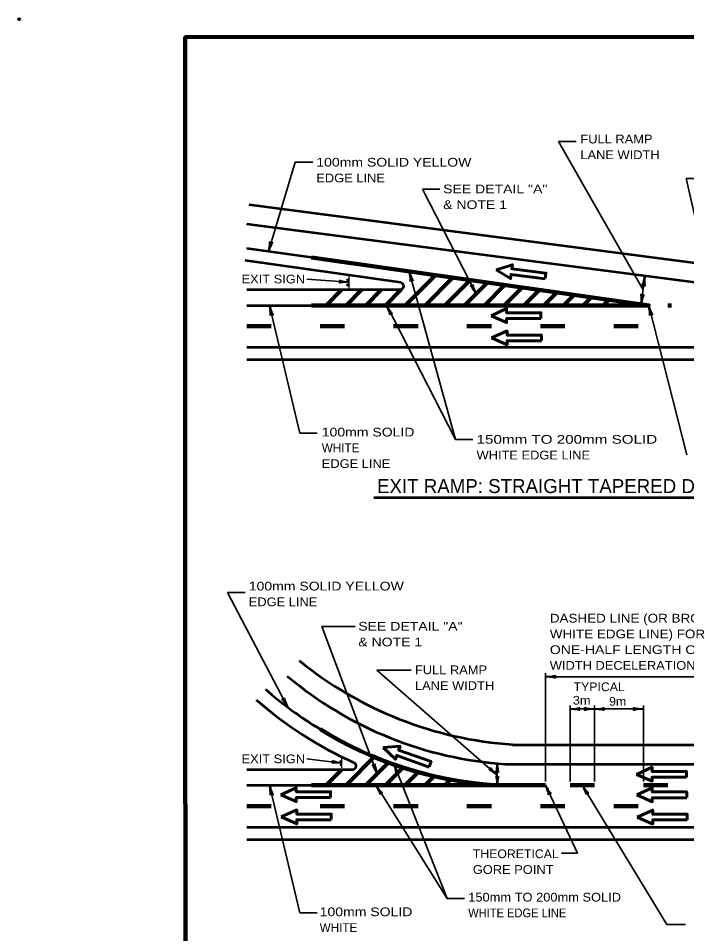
# Model space of a CAD drawing. Extents: x -60 to 795, y -466 to 78.
# Drawn here: x -60.5 to 169, y -235.7 to 78.3 of the extents above; entities that cross this region are included whole.
import ezdxf

# ---------------------------------------------------------------- set-up
doc = ezdxf.new("R2010")
doc.units = 0
doc.header["$LTSCALE"] = 1.2
doc.header["$PDMODE"] = 32
doc.header["$PDSIZE"] = 0.6
doc.layers.add('1', color=7, linetype='Continuous', lineweight=40)
doc.layers.add('4', color=7, linetype='Continuous', lineweight=25)

msp = doc.modelspace()

# ---------------------------------------------------------------- hatches: boundary and pattern name
at = {"layer": '4'}
for points in [[(52.714, -11.747, 1), (52.713, -11.03, 1)], [(52.714, -13.546, 1), (52.713, -12.829, 1)], [(50.343, -176.812, 1), (50.343, -176.289, 1)], [(50.343, -178.123, 1), (50.343, -177.6, 1)]]:
    msp.add_hatch(color=256, dxfattribs=at).paths.add_polyline_path(points)

# ---------------------------------------------------------------- linework, layer by layer
at = {"layer": '1', "lineweight": 35}
for p, q in [((154.021, -14.802), (125.033, 36.013)), ((125.033, 36.013), (131.033, 36.013)), ((25.376, -1.716), (34.632, 28.954)), ((34.632, 28.954), (40.632, 28.954)), ((178.752, -20.167), (168.81, 23.374)), ((168.81, 23.374), (174.81, 23.374)), ((96.673, -16.255), (78.261, 19.644)), ((78.261, 19.644), (84.261, 19.644)), ((53.075, -12.265), (38.627, -11.229)), ((154.633, -10.12), (153.368, -19.802)), ((25.78, -20.167), (36.183, -63.987)), ((155.952, -20.167), (169.012, -71.427)), ((36.183, -63.987), (42.183, -63.987)), ((89.605, -66.19), (95.605, -66.19)), ((11.379, -118.703), (17.379, -118.703)), ((32.041, -158.089), (11.379, -118.703)), ((43.761, -130.385), (55.139, -130.385)), ((62.698, -180.896), (43.761, -130.385)), ((62.624, -145.35), (74.4, -145.35)), ((103.962, -181.345), (62.624, -145.35)), ((120.552, -183.575), (120.552, -146.367)), ((120.552, -147.567), (187.152, -147.567)), ((128.952, -183.575), (128.952, -157.449)), ((137.352, -183.575), (137.352, -157.449)), ((154.152, -183.575), (154.152, -157.449)), ((50.607, -177.189), (38.578, -175.738)), ((103.962, -177.356), (103.962, -184.775)), ((25.78, -184.775), (36.183, -228.594)), ((133.152, -184.775), (162.228, -232.565)), ((86.741, -223.72), (92.741, -223.72)), ((36.183, -228.594), (42.183, -228.594)), ((168.6, -232.565), (162.228, -232.565))]:
    msp.add_line(p, q, dxfattribs=at)
at = {"layer": '1', "lineweight": 53}
for p, q in [((231.207, -13.466), (18.807, 14.277)), ((230.778, -20.066), (17.952, 7.733)), ((40.152, -3.804), (17.952, -0.667)), ((70.816, -12.379), (17.364, -4.826)), ((17.952, -14.767), (70.648, -14.767)), ((17.952, -20.167), (40.152, -20.167)), ((17.952, -34.567), (277.152, -34.567)), ((17.952, -38.767), (277.152, -38.767)), ((61.592, -86.081), (242.132, -86.081)), ((106.752, -177.575), (224.352, -177.575)), ((17.952, -179.375), (54.343, -179.375)), ((17.952, -184.775), (40.152, -184.775)), ((17.952, -199.175), (277.152, -199.175)), ((17.952, -203.375), (277.152, -203.375))]:
    msp.add_line(p, q, dxfattribs=at)
at = {"layer": '1', "lineweight": 25}
for p, q in [((53.075, -14.496), (53.075, -10.034)), ((50.607, -178.816), (50.607, -175.563))]:
    msp.add_line(p, q, dxfattribs=at)
at = {"layer": '1', "lineweight": 106}
for p, q in [((72.396, -20.167), (82.741, -9.822)), ((79.184, -20.167), (88.689, -10.662)), ((85.973, -20.167), (94.637, -11.503)), ((92.761, -20.167), (100.585, -12.343)), ((45.243, -20.167), (50.643, -14.767)), ((52.031, -20.167), (57.431, -14.767)), ((58.819, -20.167), (64.219, -14.767)), ((65.608, -20.167), (71.008, -14.767)), ((99.549, -20.167), (106.532, -13.184)), ((106.337, -20.167), (112.48, -14.024)), ((113.126, -20.167), (118.428, -14.865)), ((119.914, -20.167), (124.376, -15.705)), ((126.702, -20.167), (130.324, -16.546)), ((133.49, -20.167), (136.271, -17.386)), ((140.279, -20.167), (142.219, -18.226)), ((147.067, -20.167), (148.167, -19.067)), ((153.855, -20.167), (154.115, -19.907)), ((162.552, -20.167), (163.752, -20.167)), ((17.952, -27.367), (26.352, -27.367)), ((43.152, -27.367), (51.552, -27.367)), ((68.352, -27.367), (76.752, -27.367)), ((93.552, -27.367), (101.952, -27.367)), ((118.752, -27.367), (127.152, -27.367)), ((143.952, -27.367), (152.352, -27.367)), ((52.031, -184.775), (61.703, -175.103)), ((58.819, -184.775), (66.577, -177.017)), ((65.608, -184.775), (71.619, -178.764)), ((45.243, -184.775), (50.643, -179.375)), ((72.396, -184.775), (76.839, -180.333)), ((79.184, -184.775), (82.248, -181.711)), ((40.152, -184.775), (120.552, -184.775)), ((85.973, -184.775), (87.863, -182.885)), ((128.952, -184.775), (137.352, -184.775)), ((154.152, -184.775), (162.552, -184.775)), ((17.952, -191.975), (26.352, -191.975)), ((43.152, -191.975), (51.552, -191.975)), ((68.352, -191.975), (76.752, -191.975)), ((93.552, -191.975), (101.952, -191.975)), ((118.752, -191.975), (127.152, -191.975)), ((143.952, -191.975), (152.352, -191.975))]:
    msp.add_line(p, q, dxfattribs=at)
at = {"layer": '1', "lineweight": 158}
msp.add_lwpolyline([(788.514, 71.909), (-3.186, 71.809), (-3.086, -454.191)], dxfattribs=at)
at = {"layer": '1', "lineweight": 106}
msp.add_lwpolyline([(40.152, -20.167), (155.952, -20.167), (40.152, -3.804)], dxfattribs=at)
at = {"layer": '1', "lineweight": 60}
for points in [[(120.438, -11.01), (120.678, -9.106), (108.963, -7.626), (109.14, -6.222), (103.551, -7.959)], [(103.551, -7.959), (108.542, -10.96), (108.717, -9.579), (120.432, -11.058)], [(118.954, -24.642), (118.954, -22.722), (107.146, -22.722), (107.146, -21.306), (101.818, -23.73)], [(101.818, -23.73), (107.146, -26.082), (107.146, -24.69), (118.954, -24.69)], [(119.131, -32.273), (119.131, -30.353), (107.323, -30.353), (107.323, -28.937), (101.995, -31.361)], [(101.995, -31.361), (107.323, -33.713), (107.323, -32.321), (119.131, -32.321)], [(80.58, -178.511), (81.224, -176.702), (70.099, -172.744), (70.573, -171.41), (64.741, -171.908)], [(64.741, -171.908), (68.972, -175.91), (69.439, -174.598), (80.564, -178.556)], [(168.903, -181.995), (168.903, -180.075), (157.095, -180.075), (157.095, -178.659), (151.767, -181.083)], [(151.767, -181.083), (157.095, -183.435), (157.095, -182.043), (168.903, -182.043)], [(46.759, -188.979), (46.759, -187.059), (34.951, -187.059), (34.951, -185.643), (29.623, -188.067)], [(29.623, -188.067), (34.951, -190.419), (34.951, -189.027), (46.759, -189.027)], [(169.002, -189.036), (169.002, -187.116), (157.195, -187.116), (157.195, -185.7), (151.867, -188.124)], [(151.867, -188.124), (157.195, -190.476), (157.195, -189.084), (169.002, -189.084)], [(46.936, -196.61), (46.936, -194.69), (35.128, -194.69), (35.128, -193.274), (29.8, -195.698)], [(169.18, -196.667), (169.18, -194.747), (157.372, -194.747), (157.372, -193.331), (152.044, -195.755)], [(29.8, -195.698), (35.128, -198.05), (35.128, -196.658), (46.936, -196.658)], [(152.044, -195.755), (157.372, -198.107), (157.372, -196.715), (169.18, -196.715)]]:
    msp.add_lwpolyline(points, dxfattribs=at)
at = {"layer": '1', "lineweight": 35}
for points in [[(66.004, -20.167), (89.605, -66.19), (73.73, -8.549)], [(154.152, -158.649), (137.352, -158.649), (128.952, -158.649)], [(68.542, -177.725), (86.741, -223.72), (62.345, -184.775)], [(120.552, -184.775), (131.493, -208.083), (125.966, -208.083)]]:
    msp.add_lwpolyline(points, dxfattribs=at)
at = {"layer": '1', "lineweight": 53}
msp.add_lwpolyline([(109.14, -170.975), (224.352, -170.975), (265.152, -178.175)], dxfattribs=at)
for centre, radius, start, end in [((70.648, -13.567), 1.2, 270, 81.957), ((117.938, -41.083), 130.044, 230.90921, 266.121), ((115.55, -47.828), 130.044, 229.95186, 266.121), ((110.11, -54.086), 130.044, 228.74846, 239.01178), ((110.11, -54.086), 134.845, 228.74846, 245.8003), ((54.343, -178.175), 1.2, 270, 65.8003)]:
    msp.add_arc(centre, radius, start, end, dxfattribs=at)
at = {"layer": '1', "lineweight": 106}
msp.add_arc((111.654, -55.035), 130.044, 238.21328, 266.121, dxfattribs=at)
at = {"layer": '1'}
for centre, major_axis, ratio, start_param, end_param in [((25.437, -0.367), (-0.44, -2.106), 0.122415, 0.8963533, 3.1415927), ((25.437, -0.367), (-0.44, -2.106), 0.122415, 0.8963533, 3.1415927), ((26.007, -0.502), (-0.811, -1.957), 0.07063, 3.1407148, 5.41811), ((26.007, -0.502), (-0.811, -1.957), 0.07063, 3.1407148, 5.41811), ((73.842, -9.912), (-0.356, 2.088), 0.07063, 3.1407148, 5.41811), ((73.842, -9.912), (-0.356, 2.088), 0.07063, 3.1407148, 5.41811), ((74.397, -9.723), (-0.75, 2.016), 0.122415, 0.8963533, 3.1415927), ((74.397, -9.723), (-0.75, 2.016), 0.122415, 0.8963533, 3.1415927), ((51.745, -12.502), (2.151, 0.034), 0.122415, 0.8963533, 3.1415927), ((51.752, -11.916), (2.087, -0.361), 0.07063, 3.1407148, 5.41811), ((154.207, -11.42), (0.482, 2.063), 0.07063, 3.1407148, 5.41811), ((154.207, -11.42), (0.482, 2.063), 0.07063, 3.1407148, 5.41811), ((154.792, -11.461), (0.092, 2.149), 0.122415, 0.8963533, 3.1415927), ((154.792, -11.461), (0.092, 2.149), 0.122415, 0.8963533, 3.1415927), ((95.78, -15.241), (1.145, -1.821), 0.122415, 0.8963533, 3.1415927), ((95.78, -15.241), (1.145, -1.821), 0.122415, 0.8963533, 3.1415927), ((96.285, -14.943), (0.774, -1.972), 0.07063, 3.1407148, 5.41811), ((96.285, -14.943), (0.774, -1.972), 0.07063, 3.1407148, 5.41811), ((153.209, -18.46), (-0.092, -2.149), 0.122415, 0.8963533, 3.1415927), ((153.794, -18.501), (-0.482, -2.063), 0.07063, 3.1407148, 5.41811), ((25.843, -21.534), (-0.282, 2.099), 0.07063, 3.1407148, 5.41811), ((26.405, -21.364), (-0.677, 2.042), 0.122415, 0.8963533, 3.1415927), ((66.391, -21.479), (-0.774, 1.972), 0.07063, 3.1407148, 5.41811), ((66.391, -21.479), (-0.774, 1.972), 0.07063, 3.1407148, 5.41811), ((66.896, -21.181), (-1.145, 1.821), 0.122415, 0.8963533, 3.1415927), ((66.896, -21.181), (-1.145, 1.821), 0.122415, 0.8963533, 3.1415927), ((156.038, -21.533), (-0.316, 2.095), 0.07063, 3.1407148, 5.41811), ((156.038, -21.533), (-0.316, 2.095), 0.07063, 3.1407148, 5.41811), ((156.597, -21.354), (-0.711, 2.03), 0.122415, 0.8963533, 3.1415927), ((156.597, -21.354), (-0.711, 2.03), 0.122415, 0.8963533, 3.1415927), ((121.861, -147.236), (-2.143, -0.187), 0.122415, 0.8963533, 3.1415927), ((121.861, -147.236), (-2.143, -0.187), 0.122415, 0.8963533, 3.1415927), ((121.897, -147.821), (-2.108, 0.211), 0.07063, 3.1407148, 5.41811), ((121.897, -147.821), (-2.108, 0.211), 0.07063, 3.1407148, 5.41811), ((31.139, -157.084), (1.161, -1.811), 0.122415, 0.8963533, 3.1415927), ((31.641, -156.781), (0.792, -1.964), 0.07063, 3.1407148, 5.41811), ((130.25, -158.321), (-2.143, -0.187), 0.122415, 0.8963533, 3.1415927), ((130.286, -158.907), (-2.108, 0.211), 0.07063, 3.1407148, 5.41811), ((136.031, -158.984), (2.143, 0.187), 0.122415, 0.8963533, 3.1415927), ((135.996, -158.399), (2.108, -0.211), 0.07063, 3.1407148, 5.41811), ((138.65, -158.321), (-2.143, -0.187), 0.122415, 0.8963533, 3.1415927), ((138.686, -158.907), (-2.108, 0.211), 0.07063, 3.1407148, 5.41811), ((152.831, -158.984), (2.143, 0.187), 0.122415, 0.8963533, 3.1415927), ((152.796, -158.399), (2.108, -0.211), 0.07063, 3.1407148, 5.41811), ((49.267, -177.362), (2.15, -0.071), 0.122415, 0.8963533, 3.1415927), ((49.302, -176.776), (2.067, -0.462), 0.07063, 3.1407148, 5.41811), ((61.928, -179.786), (0.928, -1.941), 0.122415, 0.8963533, 3.1415927), ((61.928, -179.786), (0.928, -1.941), 0.122415, 0.8963533, 3.1415927), ((62.464, -179.548), (0.543, -2.048), 0.07063, 3.1407148, 5.41811), ((62.464, -179.548), (0.543, -2.048), 0.07063, 3.1407148, 5.41811), ((68.801, -179.069), (-0.58, 2.037), 0.07063, 3.1407148, 5.41811), ((69.332, -178.821), (-0.963, 1.924), 0.122415, 0.8963533, 3.1415927), ((103.115, -180.27), (1.451, -1.543), 0.07063, 3.1407148, 5.41811), ((103.725, -178.575), (0.19, 1.897), 0.07063, 3.1407148, 5.41811), ((104.252, -178.544), (-0.169, 1.929), 0.122415, 0.8963533, 3.1415927), ((102.757, -180.735), (1.739, -1.266), 0.122415, 0.8963533, 3.1415927), ((103.673, -183.587), (0.169, -1.929), 0.122415, 0.8963533, 3.1415927), ((104.2, -183.555), (-0.19, -1.897), 0.07063, 3.1407148, 5.41811), ((25.843, -186.142), (-0.282, 2.099), 0.07063, 3.1407148, 5.41811), ((26.405, -185.972), (-0.677, 2.042), 0.122415, 0.8963533, 3.1415927), ((62.844, -186.049), (-0.94, 1.898), 0.07063, 3.1407148, 5.41811), ((63.321, -185.708), (-1.296, 1.716), 0.122415, 0.8963533, 3.1415927), ((120.893, -186.1), (-0.705, 1.998), 0.07063, 3.1407148, 5.41811), ((120.893, -186.1), (-0.705, 1.998), 0.07063, 3.1407148, 5.41811), ((121.409, -185.819), (-1.08, 1.86), 0.122415, 0.8963533, 3.1415927), ((121.409, -185.819), (-1.08, 1.86), 0.122415, 0.8963533, 3.1415927), ((133.634, -186.055), (-0.915, 1.91), 0.07063, 3.1407148, 5.41811), ((134.116, -185.721), (-1.274, 1.733), 0.122415, 0.8963533, 3.1415927)]:
    msp.add_ellipse(centre, major_axis=major_axis, ratio=ratio, start_param=start_param, end_param=end_param, dxfattribs=at)
msp.add_point((-60.186, 78.009), dxfattribs=at)
at = {"layer": '4'}
for centre, radius in [((52.713, -11.388), 0.359), ((52.713, -13.188), 0.359), ((50.343, -176.55), 0.262), ((50.343, -177.862), 0.262)]:
    msp.add_circle(centre, radius, dxfattribs=at)

# ---------------------------------------------------------------- texts
at = {"layer": '1'}
for s, width, p in [('FULL RAMP', 1.1, (132.503, 35.387)), ('LANE WIDTH', 1.1, (132.503, 29.987)), ('100mm SOLID YELLOW', 1.2, (41.837, 27.428)), ('EDGE LINE', 1.1, (41.837, 22.028)), ('SEE DETAIL "A"', 1.2, (85.375, 18.263)), ('& NOTE 1', 1.2, (85.375, 12.863)), ('EXIT SIGN', 1.1, (16.154, -12.645)), ('100mm SOLID', 1.2, (43.704, -65.158)), ('150mm TO 200mm SOLID', 1.3, (96.858, -67.644)), ('WHITE EDGE LINE', 1.1, (96.858, -73.044)), ('EDGE LINE', 1.1, (43.704, -75.958)), ('100mm SOLID YELLOW', 1.2, (18.639, -117.988)), ('EDGE LINE', 1.1, (18.639, -123.388)), ('SEE DETAIL "A"', 1.2, (56.253, -131.765)), ('DASHED LINE (OR BROKEN', 1.15, (122.01, -128.998)), ('WHITE EDGE LINE) FOR', 1.15, (122.01, -134.398)), ('& NOTE 1', 1.2, (56.253, -137.165)), ('ONE-HALF LENGTH OF FULL', 1.2, (122.01, -139.798)), ('FULL RAMP', 1.1, (75.703, -146.716)), ('WIDTH DECELERATION LANE', 1.1, (122.01, -145.198)), ('LANE WIDTH', 1.1, (75.703, -152.116)), ('TYPICAL', 1.05, (130.175, -152.53)), ('3m', 1.1, (129.881, -157.156)), ('9m', 1.05, (142.369, -157.51)), ('EXIT SIGN', 1.1, (16.154, -177.253)), ('THEORETICAL', 1.05, (95.571, -209.821)), ('GORE POINT', 1.1, (95.571, -215.221)), ('150mm TO 200mm SOLID', 1.1, (93.996, -224.705)), ('100mm SOLID', 1.2, (42.989, -229.732)), ('WHITE EDGE LINE', 0.95, (93.996, -230.105))]:
    msp.add_text(s, height=3, dxfattribs=dict(at, width=width)).set_placement(p)
for s, height, p in [('WHITE', 3, (43.704, -70.558)), ('EXIT RAMP: STRAIGHT TAPERED DECELERATION LANE', 4.8, (62.68, -84.57)), ('WHITE', 3, (42.989, -235.132))]:
    msp.add_text(s, height=height, dxfattribs=at).set_placement(p)

doc.saveas('drawing.dxf')
